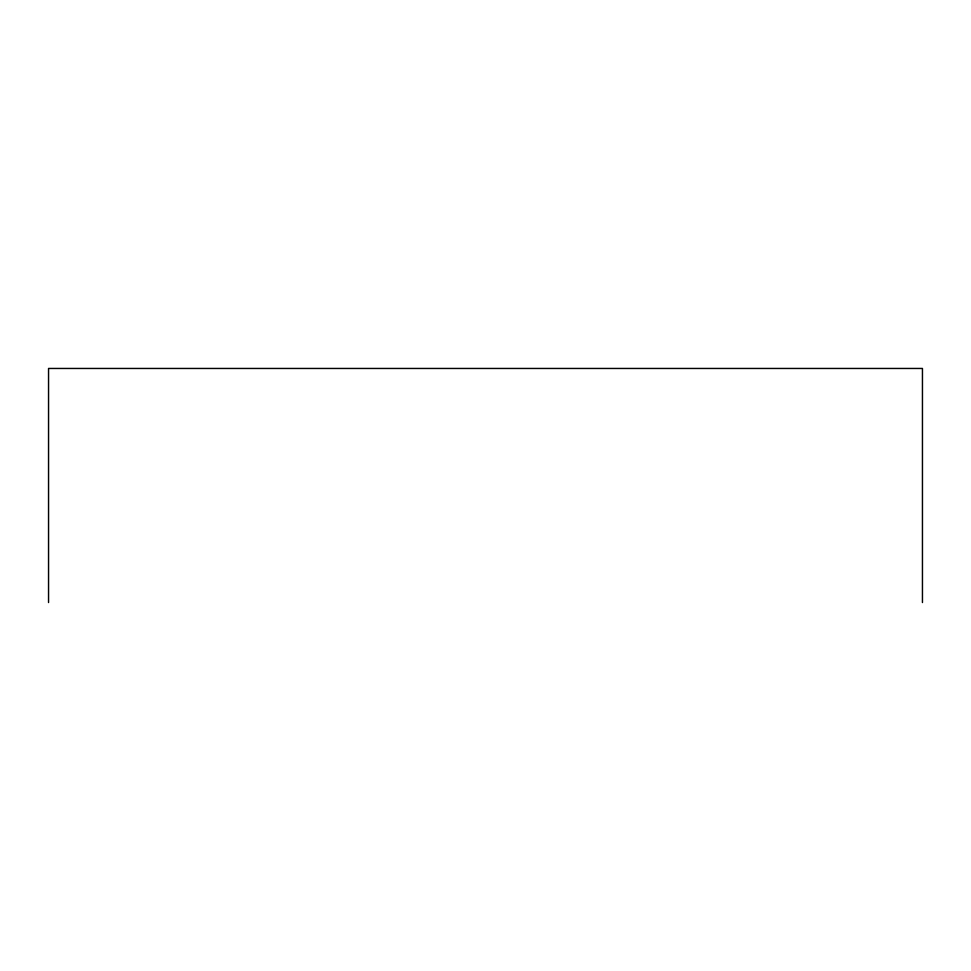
<?xml version="1.0" encoding="UTF-8"?>
<svg xmlns="http://www.w3.org/2000/svg" width="971" height="971" viewBox="0 0 971 971"><rect width="100%" height="100%" fill="white"/><g stroke="black" fill="none" stroke-linecap="round" stroke-linejoin="round"><path stroke-width="1.46" d="M922.45 602.542L922.45 368.458L48.55 368.458L48.55 602.542"/></g></svg>
